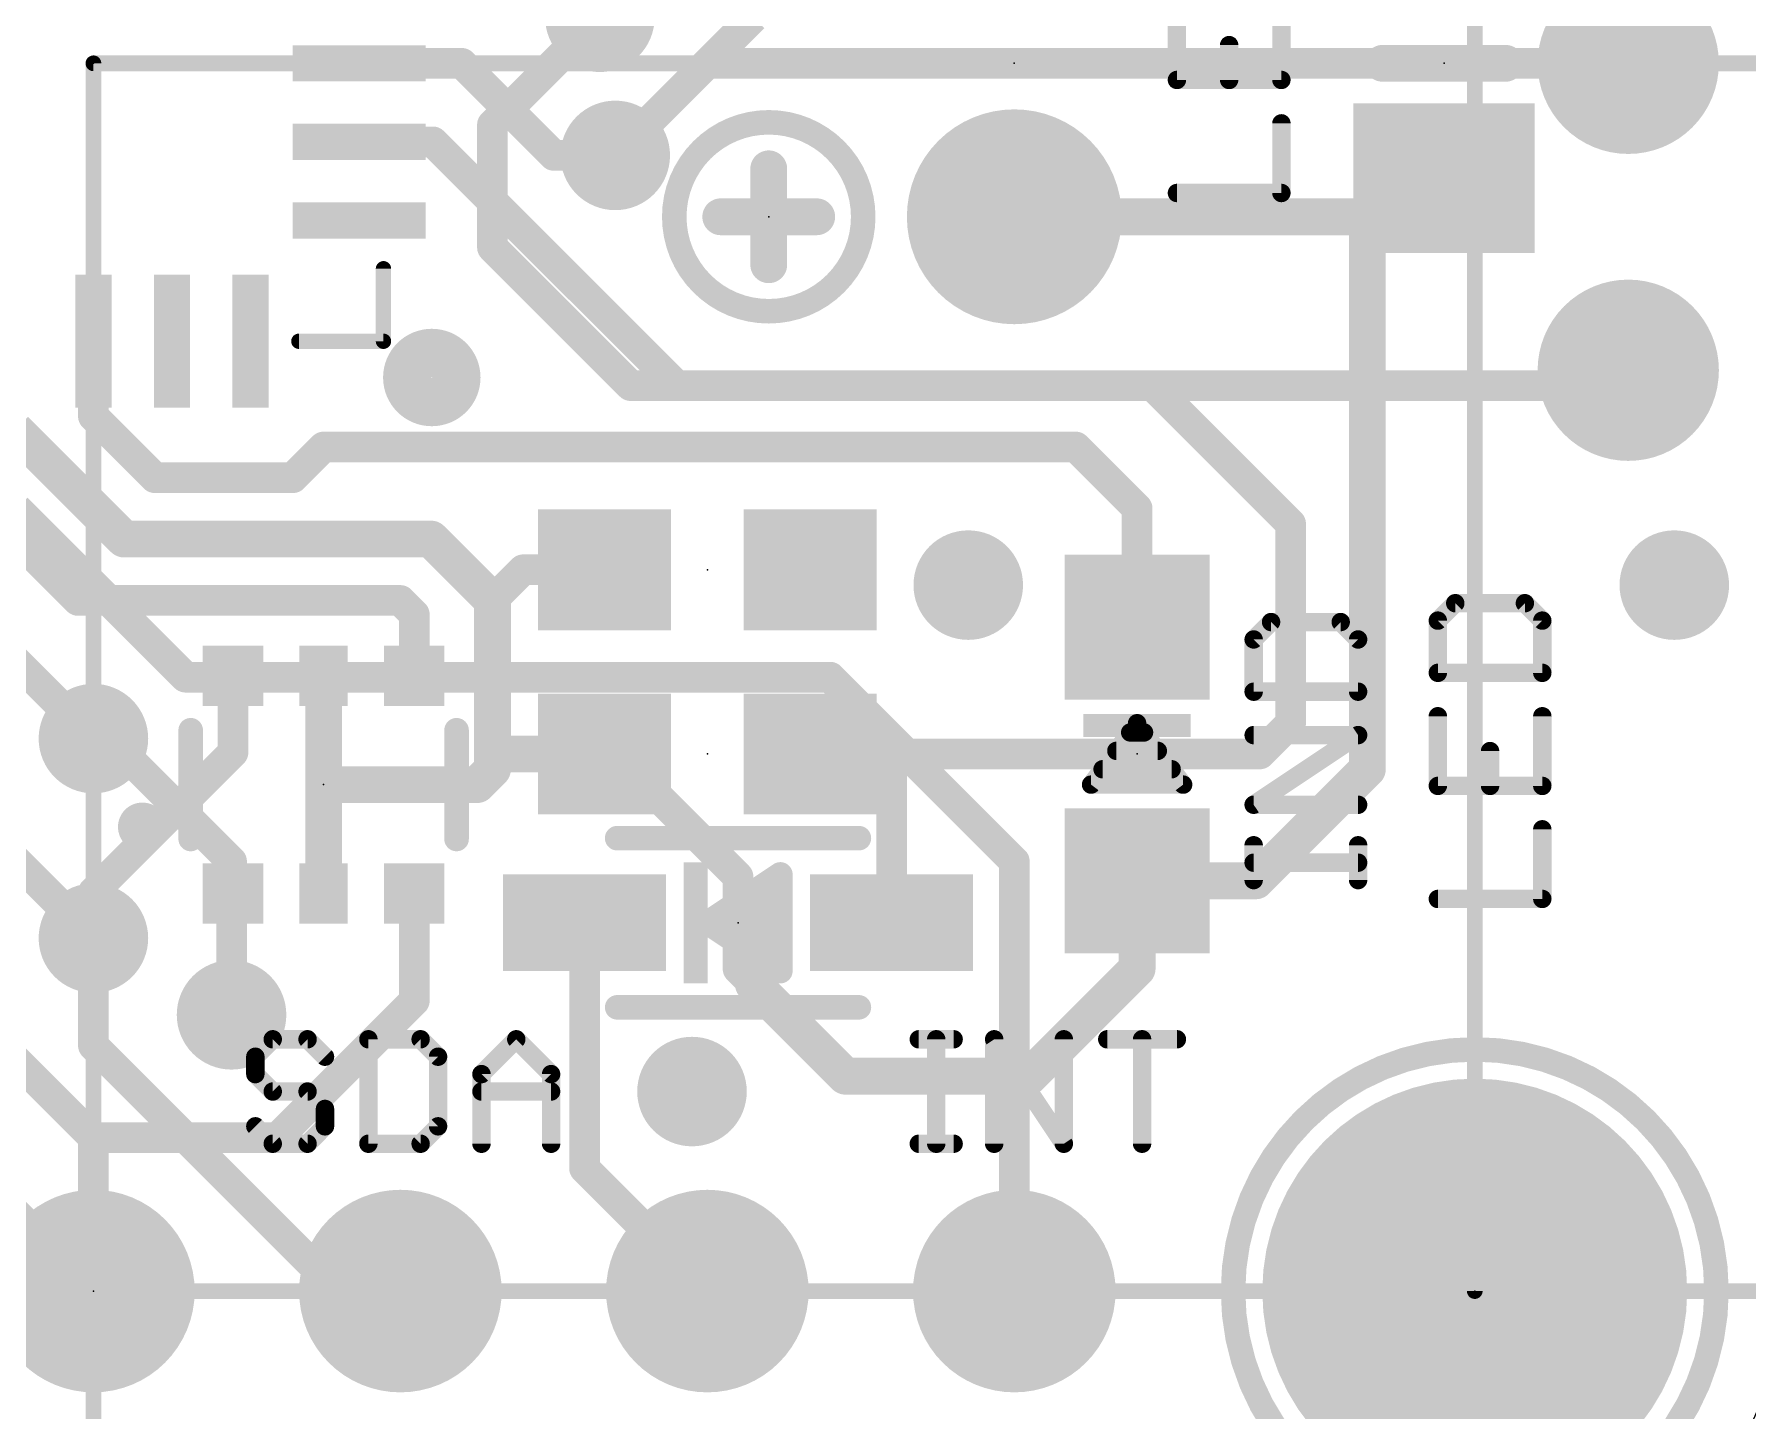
# Model space of a CAD drawing. Extents: x -5.3 to 35, y -5.3 to 31.
# Drawn here: x 13.48 to 27.66, y 1.55 to 12.94 of the extents above; entities that cross this region are included whole.
import ezdxf

# ---------------------------------------------------------------- set-up
doc = ezdxf.new("R2010")
doc.units = 0
for name, color, linetype in [('1', 12, 'CONTINUOUS'), ('16', 132, 'CONTINUOUS'), ('17', 110, 'CONTINUOUS'), ('18', 110, 'CONTINUOUS'), ('20', 53, 'CONTINUOUS'), ('21', 40, 'CONTINUOUS'), ('23', 40, 'CONTINUOUS'), ('47', 253, 'CONTINUOUS')]:
    doc.layers.add(name, color=color, linetype=linetype)

# ---------------------------------------------------------------- blocks, each defined once
blk = doc.blocks.new('RECT')
blk.add_solid([(-0.5, -0.5), (0.5, -0.5), (-0.5, 0.5), (0.5, 0.5)])
blk = doc.blocks.new('ROUNDP')
at = {"const_width": 0.5}
blk.add_lwpolyline([(0, -0.25, 1), (0, 0.25, 1), (0, -0.25)], format="xyb", dxfattribs=at)
blk = doc.blocks.new('PIE')
at = {"const_width": 0.5}
blk.add_lwpolyline([(0, -0.25, 1), (0, 0.25, 1), (0, -0.25)], format="xyb", dxfattribs=at)
blk = doc.blocks.new('ROUNDV')
at = {"const_width": 0.5}
blk.add_lwpolyline([(0, -0.25, 1), (0, 0.25, 1), (0, -0.25)], format="xyb", dxfattribs=at)

msp = doc.modelspace()

# ---------------------------------------------------------------- linework, layer by layer
at = {"layer": '1'}
for points, const_width in [([(19.431, 13.081), (18.288, 11.938)], 0.254), ([(16.17, 12.7), (17.018, 12.7)], 0.254), ([(17.018, 12.7), (17.78, 11.938)], 0.254), ([(16.17, 12.05), (16.779, 12.05)], 0.254), ([(16.779, 12.05), (18.796, 10.033)], 0.254), ([(17.78, 11.938), (18.288, 11.938)], 0.254), ([(25.146, 11.75), (24.826, 11.43)], 0.254), ([(24.638, 11.43), (21.59, 11.43)], 0.3048), ([(24.511, 11.303), (24.638, 11.43)], 0.254), ([(24.826, 11.43), (24.638, 11.43)], 0.3048), ([(24.511, 6.858), (24.511, 11.303)], 0.3048), ([(13.97, 10.4), (13.97, 9.779)], 0.254), ([(18.796, 10.033), (22.733, 10.033)], 0.254), ([(22.733, 10.033), (23.876, 8.89)], 0.254), ([(13.32, 9.667), (14.224, 8.763)], 0.3048), ([(13.97, 9.779), (14.478, 9.271)], 0.254), ([(15.621, 9.271), (15.875, 9.525)], 0.254), ([(15.875, 9.525), (22.098, 9.525)], 0.254), ([(22.098, 9.525), (22.606, 9.017)], 0.254), ([(14.478, 9.271), (15.621, 9.271)], 0.254), ([(22.606, 9.017), (22.606, 8.035)], 0.254), ([(13.208, 8.89), (13.843, 8.255)], 0.254), ([(23.876, 8.89), (23.876, 7.239)], 0.254), ([(14.224, 8.763), (16.764, 8.763)], 0.3048), ([(16.764, 8.763), (17.272, 8.255)], 0.3048), ([(12.7, 8.382), (13.97, 7.112)], 0.254), ([(17.526, 8.509), (17.272, 8.255)], 0.254), ([(18.2, 8.509), (17.526, 8.509)], 0.254), ([(13.843, 8.255), (16.51, 8.255)], 0.254), ([(16.51, 8.255), (16.625, 8.14)], 0.254), ([(17.272, 8.255), (17.272, 6.985)], 0.3048), ([(16.625, 8.14), (16.625, 7.631)], 0.254), ([(15.125, 7.631), (15.125, 6.997)], 0.254), ([(15.875, 7.631), (15.875, 6.731)], 0.3048), ([(23.876, 7.239), (23.622, 6.985)], 0.254), ([(15.125, 6.997), (13.97, 5.842)], 0.254), ([(17.272, 6.985), (17.272, 6.858)], 0.3048), ([(18.2, 6.985), (17.272, 6.985)], 0.3048), ([(18.2, 6.985), (18.288, 6.985)], 0.254), ([(18.288, 6.985), (19.304, 5.969)], 0.254), ([(23.622, 6.985), (19.9, 6.985)], 0.254), ([(20.635, 6.985), (19.9, 6.985)], 0.254), ([(20.574, 6.924), (20.635, 6.985)], 0.254), ([(17.272, 6.858), (17.145, 6.731)], 0.3048), ([(20.574, 5.588), (20.574, 6.924)], 0.254), ([(23.588, 5.935), (24.511, 6.858)], 0.3048), ([(15.875, 6.731), (15.875, 5.831)], 0.3048), ([(15.875, 6.731), (17.145, 6.731)], 0.3048), ([(13.97, 5.842), (13.97, 5.461)], 0.254), ([(15.125, 5.831), (15.113, 5.819)], 0.254), ([(16.625, 4.941), (16.625, 5.831)], 0.254), ([(19.304, 5.969), (19.304, 5.207)], 0.254), ([(22.606, 5.935), (23.588, 5.935)], 0.3048), ([(22.606, 5.935), (22.606, 5.207)], 0.3048), ([(15.113, 5.819), (15.113, 4.826)], 0.254), ([(18.034, 5.588), (18.034, 3.556)], 0.254), ([(19.304, 5.207), (19.431, 5.08)], 0.254), ([(22.606, 5.207), (21.717, 4.318)], 0.3048), ([(20.193, 4.318), (19.431, 5.08)], 0.3048), ([(15.494, 3.81), (16.625, 4.941)], 0.254), ([(13.081, 4.699), (13.97, 3.81)], 0.254), ([(21.717, 4.318), (20.193, 4.318)], 0.3048), ([(13.97, 3.81), (13.97, 2.54)], 0.254), ([(13.97, 3.81), (15.494, 3.81)], 0.254), ([(18.034, 3.556), (19.05, 2.54)], 0.254)]:
    msp.add_lwpolyline(points, dxfattribs=dict(at, const_width=const_width))
for points, const_width in [([(16.17, 12.7635, 1), (16.17, 12.6365)], 0.127), ([(17.0629, 12.7449, 1), (16.9731, 12.6551)], 0.127), ([(17.018, 12.6365, 1), (17.018, 12.7635)], 0.127), ([(16.17, 12.1135, 1), (16.17, 11.9865)], 0.127), ([(16.8239, 12.0949, 1), (16.7341, 12.0051)], 0.127), ([(16.779, 11.9865, 1), (16.779, 12.1135)], 0.127), ([(17.78, 12.0015, 1), (17.78, 11.8745)], 0.127), ([(18.288, 11.8745, 1), (18.288, 12.0015)], 0.127), ([(17.7351, 11.8931, 1), (17.8249, 11.9829)], 0.127), ([(18.2431, 11.9829, 1), (18.3329, 11.8931)], 0.127), ([(25.1909, 11.7051, 1), (25.1011, 11.7949)], 0.127), ([(21.59, 11.5062, 1), (21.59, 11.3538)], 0.1524), ([(24.638, 11.5062, 1), (24.638, 11.3538)], 0.1524), ([(24.6829, 11.3851, 1), (24.5931, 11.4749)], 0.127), ([(24.638, 11.3538, 1), (24.638, 11.5062)], 0.1524), ([(24.7811, 11.4749, 1), (24.8709, 11.3851)], 0.127), ([(24.826, 11.3538, 1), (24.826, 11.5062)], 0.1524), ([(24.5872, 11.303, 1), (24.4348, 11.303)], 0.1524), ([(24.4661, 11.3479, 1), (24.5559, 11.2581)], 0.127), ([(14.0335, 10.4, 1), (13.9065, 10.4)], 0.127), ([(18.796, 10.0965, 1), (18.796, 9.9695)], 0.127), ([(18.7511, 9.9881, 1), (18.8409, 10.0779)], 0.127), ([(22.7779, 10.0779, 1), (22.6881, 9.9881)], 0.127), ([(22.733, 9.9695, 1), (22.733, 10.0965)], 0.127), ([(14.0149, 9.8239, 1), (13.9251, 9.7341)], 0.127), ([(13.9065, 9.779, 1), (14.0335, 9.779)], 0.127), ([(15.875, 9.5885, 1), (15.875, 9.4615)], 0.127), ([(15.9199, 9.4801, 1), (15.8301, 9.5699)], 0.127), ([(22.1429, 9.5699, 1), (22.0531, 9.4801)], 0.127), ([(22.098, 9.4615, 1), (22.098, 9.5885)], 0.127), ([(14.478, 9.3345, 1), (14.478, 9.2075)], 0.127), ([(14.4331, 9.2261, 1), (14.5229, 9.3159)], 0.127), ([(15.5761, 9.3159, 1), (15.6659, 9.2261)], 0.127), ([(15.621, 9.2075, 1), (15.621, 9.3345)], 0.127), ([(22.6695, 9.017, 1), (22.5425, 9.017)], 0.127), ([(22.5611, 8.9721, 1), (22.6509, 9.0619)], 0.127), ([(23.9395, 8.89, 1), (23.8125, 8.89)], 0.127), ([(23.8311, 8.8451, 1), (23.9209, 8.9349)], 0.127), ([(14.224, 8.8392, 1), (14.224, 8.6868)], 0.1524), ([(14.1701, 8.7091, 1), (14.2779, 8.8169)], 0.1524), ([(16.8179, 8.8169, 1), (16.7101, 8.7091)], 0.1524), ([(16.764, 8.6868, 1), (16.764, 8.8392)], 0.1524), ([(17.526, 8.5725, 1), (17.526, 8.4455)], 0.127), ([(17.5709, 8.4641, 1), (17.4811, 8.5539)], 0.127), ([(18.2, 8.4455, 1), (18.2, 8.5725)], 0.127), ([(13.843, 8.3185, 1), (13.843, 8.1915)], 0.127), ([(16.5549, 8.2999, 1), (16.4651, 8.2101)], 0.127), ([(16.51, 8.1915, 1), (16.51, 8.3185)], 0.127), ([(17.3482, 8.255, 1), (17.1958, 8.255)], 0.1524), ([(17.2181, 8.2011, 1), (17.3259, 8.3089)], 0.1524), ([(13.7981, 8.2101, 1), (13.8879, 8.2999)], 0.127), ([(16.6885, 8.14, 1), (16.5615, 8.14)], 0.127), ([(16.5801, 8.0951, 1), (16.6699, 8.1849)], 0.127), ([(17.2271, 8.2999, 1), (17.3169, 8.2101)], 0.127), ([(22.5425, 8.035, 1), (22.6695, 8.035)], 0.127), ([(15.1885, 7.631, 1), (15.0615, 7.631)], 0.127), ([(15.9512, 7.631, 1), (15.7988, 7.631)], 0.1524), ([(16.5615, 7.631, 1), (16.6885, 7.631)], 0.127), ([(23.8125, 7.239, 1), (23.9395, 7.239)], 0.127), ([(23.9209, 7.1941, 1), (23.8311, 7.2839)], 0.127), ([(13.9251, 7.0671, 1), (14.0149, 7.1569)], 0.127), ([(15.1699, 6.9521, 1), (15.0801, 7.0419)], 0.127), ([(17.3482, 6.985, 1), (17.1958, 6.985)], 0.1524), ([(17.272, 7.0612, 1), (17.272, 6.9088)], 0.1524), ([(18.2, 7.0485, 1), (18.2, 6.9215)], 0.127), ([(18.2, 6.9088, 1), (18.2, 7.0612)], 0.1524), ([(18.3329, 7.0299, 1), (18.2431, 6.9401)], 0.127), ([(18.288, 6.9215, 1), (18.288, 7.0485)], 0.127), ([(19.9, 7.0485, 1), (19.9, 6.9215)], 0.127), ([(19.9, 7.0485, 1), (19.9, 6.9215)], 0.127), ([(20.6799, 6.9401, 1), (20.5901, 7.0299)], 0.127), ([(20.635, 6.9215, 1), (20.635, 7.0485)], 0.127), ([(23.5771, 7.0299, 1), (23.6669, 6.9401)], 0.127), ([(23.622, 6.9215, 1), (23.622, 7.0485)], 0.127), ([(15.0615, 6.997, 1), (15.1885, 6.997)], 0.127), ([(17.1958, 6.985, 1), (17.3482, 6.985)], 0.1524), ([(17.3259, 6.8041, 1), (17.2181, 6.9119)], 0.1524), ([(20.6375, 6.924, 1), (20.5105, 6.924)], 0.127), ([(20.5291, 6.9689, 1), (20.6189, 6.8791)], 0.127), ([(24.5649, 6.8041, 1), (24.4571, 6.9119)], 0.1524), ([(15.9512, 6.731, 1), (15.7988, 6.731)], 0.1524), ([(15.875, 6.8072, 1), (15.875, 6.6548)], 0.1524), ([(15.7988, 6.731, 1), (15.9512, 6.731)], 0.1524), ([(17.0911, 6.7849, 1), (17.1989, 6.6771)], 0.1524), ([(17.145, 6.6548, 1), (17.145, 6.8072)], 0.1524), ([(17.1958, 6.858, 1), (17.3482, 6.858)], 0.1524), ([(24.4348, 6.858, 1), (24.5872, 6.858)], 0.1524), ([(14.0335, 5.842, 1), (13.9065, 5.842)], 0.127), ([(15.1699, 5.7861, 1), (15.0801, 5.8759)], 0.127), ([(16.6885, 5.831, 1), (16.5615, 5.831)], 0.127), ([(19.3675, 5.969, 1), (19.2405, 5.969)], 0.127), ([(19.2591, 5.9241, 1), (19.3489, 6.0139)], 0.127), ([(22.606, 6.0112, 1), (22.606, 5.8588)], 0.1524), ([(22.6822, 5.935, 1), (22.5298, 5.935)], 0.1524), ([(23.5341, 5.9889, 1), (23.6419, 5.8811)], 0.1524), ([(23.588, 5.8588, 1), (23.588, 6.0112)], 0.1524), ([(13.9251, 5.8869, 1), (14.0149, 5.7971)], 0.127), ([(15.1765, 5.819, 1), (15.0495, 5.819)], 0.127), ([(15.0681, 5.8639, 1), (15.1579, 5.7741)], 0.127), ([(15.7988, 5.831, 1), (15.9512, 5.831)], 0.1524), ([(18.0975, 5.588, 1), (17.9705, 5.588)], 0.127), ([(20.5105, 5.588, 1), (20.6375, 5.588)], 0.127), ([(13.9065, 5.461, 1), (14.0335, 5.461)], 0.127), ([(19.3489, 5.2519, 1), (19.2591, 5.1621)], 0.127), ([(19.2405, 5.207, 1), (19.3675, 5.207)], 0.127), ([(22.5298, 5.207, 1), (22.6822, 5.207)], 0.1524), ([(22.6599, 5.1531, 1), (22.5521, 5.2609)], 0.1524), ([(19.4849, 5.1339, 1), (19.3771, 5.0261)], 0.1524), ([(19.3861, 5.0351, 1), (19.4759, 5.1249)], 0.127), ([(16.5615, 4.941, 1), (16.6885, 4.941)], 0.127), ([(16.6699, 4.8961, 1), (16.5801, 4.9859)], 0.127), ([(15.0495, 4.826, 1), (15.1765, 4.826)], 0.127), ([(20.193, 4.3942, 1), (20.193, 4.2418)], 0.1524), ([(20.1391, 4.2641, 1), (20.2469, 4.3719)], 0.1524), ([(21.6631, 4.3719, 1), (21.7709, 4.2641)], 0.1524), ([(21.717, 4.2418, 1), (21.717, 4.3942)], 0.1524), ([(14.0335, 3.81, 1), (13.9065, 3.81)], 0.127), ([(13.97, 3.8735, 1), (13.97, 3.7465)], 0.127), ([(13.9251, 3.7651, 1), (14.0149, 3.8549)], 0.127), ([(15.4491, 3.8549, 1), (15.5389, 3.7651)], 0.127), ([(15.494, 3.7465, 1), (15.494, 3.8735)], 0.127), ([(18.0789, 3.6009, 1), (17.9891, 3.5111)], 0.127), ([(17.9705, 3.556, 1), (18.0975, 3.556)], 0.127), ([(13.9065, 2.54, 1), (14.0335, 2.54)], 0.127), ([(19.0051, 2.4951, 1), (19.0949, 2.5849)], 0.127)]:
    msp.add_lwpolyline(points, format="xyb", dxfattribs=dict(at, const_width=const_width))
at = {"layer": '16', "const_width": 0.254}
for points in [[(18.161, 13.081), (17.272, 12.192)], [(18.288, 11.938), (19.05, 12.7)], [(19.05, 12.7), (26.67, 12.7)], [(17.272, 12.192), (17.272, 11.176)], [(17.272, 11.176), (18.415, 10.033)], [(26.543, 10.033), (26.67, 10.16)], [(18.415, 10.033), (26.543, 10.033)], [(14.732, 7.62), (13.335, 9.017)], [(12.573, 8.509), (13.97, 7.112)], [(20.066, 7.62), (14.732, 7.62)], [(20.066, 7.62), (21.59, 6.096)], [(13.97, 7.239), (15.113, 6.096)], [(13.97, 7.239), (13.97, 7.112)], [(12.573, 6.858), (13.97, 5.461)], [(10.414, 6.096), (13.97, 2.54)], [(15.113, 6.096), (15.113, 4.826)], [(21.59, 6.096), (21.59, 2.54)], [(13.97, 5.461), (13.97, 4.572)], [(13.97, 4.572), (16.002, 2.54)], [(16.002, 2.54), (16.51, 2.54)]]:
    msp.add_lwpolyline(points, dxfattribs=at)
at = {"layer": '16', "const_width": 0.127}
for points in [[(19.05, 12.7635, 1), (19.05, 12.6365)], [(19.0949, 12.6551, 1), (19.0051, 12.7449)], [(26.67, 12.6365, 1), (26.67, 12.7635)], [(17.3355, 12.192, 1), (17.2085, 12.192)], [(17.2271, 12.2369, 1), (17.3169, 12.1471)], [(18.2431, 11.9829, 1), (18.3329, 11.8931)], [(17.3169, 11.2209, 1), (17.2271, 11.1311)], [(17.2085, 11.176, 1), (17.3355, 11.176)], [(26.7149, 10.1151, 1), (26.6251, 10.2049)], [(18.415, 10.0965, 1), (18.415, 9.9695)], [(18.3701, 9.9881, 1), (18.4599, 10.0779)], [(26.4981, 10.0779, 1), (26.5879, 9.9881)], [(26.543, 9.9695, 1), (26.543, 10.0965)], [(14.732, 7.6835, 1), (14.732, 7.5565)], [(14.6871, 7.5751, 1), (14.7769, 7.6649)], [(20.1109, 7.6649, 1), (20.0211, 7.5751)], [(20.066, 7.5565, 1), (20.066, 7.6835)], [(14.0149, 7.2839, 1), (13.9251, 7.1941)], [(14.0335, 7.239, 1), (13.9065, 7.239)], [(13.9065, 7.112, 1), (14.0335, 7.112)], [(13.9251, 7.0671, 1), (14.0149, 7.1569)], [(15.1765, 6.096, 1), (15.0495, 6.096)], [(15.0681, 6.0511, 1), (15.1579, 6.1409)], [(21.6535, 6.096, 1), (21.5265, 6.096)], [(21.5451, 6.0511, 1), (21.6349, 6.1409)], [(14.0335, 5.461, 1), (13.9065, 5.461)], [(13.9251, 5.4161, 1), (14.0149, 5.5059)], [(15.0495, 4.826, 1), (15.1765, 4.826)], [(14.0149, 4.6169, 1), (13.9251, 4.5271)], [(13.9065, 4.572, 1), (14.0335, 4.572)], [(13.9251, 2.4951, 1), (14.0149, 2.5849)], [(16.002, 2.6035, 1), (16.002, 2.4765)], [(15.9571, 2.4951, 1), (16.0469, 2.5849)], [(16.51, 2.4765, 1), (16.51, 2.6035)], [(21.5265, 2.54, 1), (21.6535, 2.54)]]:
    msp.add_lwpolyline(points, format="xyb", dxfattribs=at)
at = {"layer": '20'}
msp.add_arc((25.4, 2.54), 2.54, 270, 0, dxfattribs=at)
at = {"layer": '21'}
for points, const_width in [([(22.9355, 13.1387), (22.9355, 12.5624)], 0.1524), ([(23.7998, 12.5624), (23.7998, 13.1387)], 0.1524), ([(23.3676, 12.5624), (23.3676, 12.8506)], 0.1524), ([(24.638, 12.7), (25.654, 12.7)], 0.3048), ([(22.9355, 12.5624), (23.7998, 12.5624)], 0.1524), ([(23.7998, 11.6269), (23.7998, 12.2031)], 0.1524), ([(19.558, 11.8268), (19.558, 11.0332)], 0.3048), ([(22.9355, 11.6269), (23.7998, 11.6269)], 0.1524), ([(19.9548, 11.43), (19.1611, 11.43)], 0.3048), ([(16.37, 11), (16.37, 10.4)], 0.127), ([(16.37, 10.4), (15.67, 10.4)], 0.127), ([(25.2385, 8.2322), (25.0945, 8.0881)], 0.1524), ([(25.8147, 8.2322), (25.2385, 8.2322)], 0.1524), ([(25.9588, 8.0881), (25.8147, 8.2322)], 0.1524), ([(23.7145, 8.0763), (23.5705, 7.9322)], 0.1524), ([(24.2907, 8.0763), (23.7145, 8.0763)], 0.1524), ([(24.4348, 7.9322), (24.2907, 8.0763)], 0.1524), ([(25.0945, 8.0881), (25.0945, 7.656)], 0.1524), ([(25.9588, 7.656), (25.9588, 8.0881)], 0.1524), ([(23.5705, 7.9322), (23.5705, 7.5)], 0.1524), ([(24.4348, 7.5), (24.4348, 7.9322)], 0.1524), ([(25.0945, 7.656), (25.9588, 7.656)], 0.1524), ([(23.5705, 7.5), (24.4348, 7.5)], 0.1524), ([(25.0945, 7.2967), (25.0945, 6.7204)], 0.1524), ([(25.9588, 6.7204), (25.9588, 7.2967)], 0.1524), ([(14.775, 7.181), (14.775, 6.281)], 0.2032), ([(16.975, 7.181), (16.975, 6.281)], 0.2032), ([(22.606, 7.239), (22.225, 6.731)], 0.1524), ([(22.5489, 7.1628), (22.6632, 7.1628)], 0.1524), ([(22.987, 6.731), (22.606, 7.239)], 0.1524), ([(23.5705, 6.5645), (24.4348, 7.1407)], 0.1524), ([(24.4348, 7.1407), (23.5705, 7.1407)], 0.1524), ([(22.4346, 7.0104), (22.7775, 7.0104)], 0.1524), ([(25.5266, 6.7204), (25.5266, 7.0086)], 0.1524), ([(22.225, 6.731), (22.987, 6.731)], 0.1524), ([(22.3203, 6.858), (22.8918, 6.858)], 0.1524), ([(25.0945, 6.7204), (25.9588, 6.7204)], 0.1524), ([(24.4348, 6.5645), (23.5705, 6.5645)], 0.1524), ([(18.304, 6.288), (20.304, 6.288)], 0.2032), ([(25.9588, 5.7849), (25.9588, 6.3611)], 0.1524), ([(23.5705, 5.9408), (23.5705, 6.229)], 0.1524), ([(24.4348, 5.9408), (24.4348, 6.229)], 0.1524), ([(24.4348, 6.0849), (23.5705, 6.0849)], 0.1524), ([(19.054, 5.588), (19.654, 5.988)], 0.2032), ([(19.654, 5.988), (19.654, 5.188)], 0.2032), ([(19.204, 5.588), (19.504, 5.788)], 0.2032), ([(19.504, 5.788), (19.504, 5.388)], 0.2032), ([(25.0945, 5.7849), (25.9588, 5.7849)], 0.1524), ([(19.654, 5.188), (19.054, 5.588)], 0.2032), ([(19.504, 5.388), (19.204, 5.588)], 0.2032), ([(19.3564, 5.6896), (19.504, 5.6896)], 0.2032), ([(19.3564, 5.4864), (19.504, 5.4864)], 0.2032), ([(20.304, 4.888), (18.304, 4.888)], 0.2032), ([(15.454, 4.6235), (15.3099, 4.4795)], 0.1524), ([(15.7421, 4.6235), (15.454, 4.6235)], 0.1524), ([(15.8861, 4.4795), (15.7421, 4.6235)], 0.1524), ([(16.2454, 4.6235), (16.2454, 3.7592)], 0.1524), ([(16.6776, 4.6235), (16.2454, 4.6235)], 0.1524), ([(16.8217, 4.4795), (16.6776, 4.6235)], 0.1524), ([(17.181, 4.3354), (17.4691, 4.6235)], 0.1524), ([(17.4691, 4.6235), (17.7572, 4.3354)], 0.1524), ([(20.7998, 4.6235), (21.088, 4.6235)], 0.1524), ([(20.9439, 3.7592), (20.9439, 4.6235)], 0.1524), ([(21.4235, 3.7592), (21.4235, 4.6235)], 0.1524), ([(21.4235, 4.6235), (21.9997, 3.7592)], 0.1524), ([(21.9997, 3.7592), (21.9997, 4.6235)], 0.1524), ([(22.359, 4.6235), (22.9353, 4.6235)], 0.1524), ([(22.6471, 3.7592), (22.6471, 4.6235)], 0.1524), ([(15.3099, 4.4795), (15.3099, 4.3354)], 0.1524), ([(16.8217, 3.9033), (16.8217, 4.4795)], 0.1524), ([(15.3099, 4.3354), (15.454, 4.1914)], 0.1524), ([(17.181, 3.7592), (17.181, 4.3354)], 0.1524), ([(17.7572, 4.3354), (17.7572, 3.7592)], 0.1524), ([(15.454, 4.1914), (15.7421, 4.1914)], 0.1524), ([(15.7421, 4.1914), (15.8861, 4.0473)], 0.1524), ([(17.181, 4.1914), (17.7572, 4.1914)], 0.1524), ([(15.8861, 4.0473), (15.8861, 3.9033)], 0.1524), ([(15.454, 3.7592), (15.3099, 3.9033)], 0.1524), ([(15.8861, 3.9033), (15.7421, 3.7592)], 0.1524), ([(16.6776, 3.7592), (16.8217, 3.9033)], 0.1524), ([(15.7421, 3.7592), (15.454, 3.7592)], 0.1524), ([(16.2454, 3.7592), (16.6776, 3.7592)], 0.1524), ([(20.7998, 3.7592), (21.088, 3.7592)], 0.1524)]:
    msp.add_lwpolyline(points, dxfattribs=dict(at, const_width=const_width))
for points, const_width in [([(23.4057, 12.8506, 1), (23.3295, 12.8506)], 0.0762), ([(24.638, 12.7762, 1), (24.638, 12.6238)], 0.1524), ([(25.654, 12.6238, 1), (25.654, 12.7762)], 0.1524), ([(22.9355, 12.6005, 1), (22.9355, 12.5243)], 0.0762), ([(23.7998, 12.5243, 1), (23.7998, 12.6005)], 0.0762), ([(22.8974, 12.5624, 1), (22.9736, 12.5624)], 0.0762), ([(23.3295, 12.5624, 1), (23.4057, 12.5624)], 0.0762), ([(23.7617, 12.5624, 1), (23.8379, 12.5624)], 0.0762), ([(19.558, 10.6483, 1), (19.558, 12.2117, 1), (19.558, 10.6483)], 0.2032), ([(23.8379, 12.2031, 1), (23.7617, 12.2031)], 0.0762), ([(19.6342, 11.8268, 1), (19.4818, 11.8268)], 0.1524), ([(22.9355, 11.665, 1), (22.9355, 11.5888)], 0.0762), ([(23.7617, 11.6269, 1), (23.8379, 11.6269)], 0.0762), ([(23.7998, 11.5888, 1), (23.7998, 11.665)], 0.0762), ([(19.1611, 11.5062, 1), (19.1611, 11.3538)], 0.1524), ([(19.9548, 11.3538, 1), (19.9548, 11.5062)], 0.1524), ([(16.4017, 11, 1), (16.3383, 11)], 0.0635), ([(19.4818, 11.0332, 1), (19.6342, 11.0332)], 0.1524), ([(16.77, 9.9, 1), (16.77, 10.3, 1), (16.77, 9.9)], 0.4064), ([(15.67, 10.4318, 1), (15.67, 10.3682)], 0.0635), ([(16.3383, 10.4, 1), (16.4017, 10.4)], 0.0635), ([(16.37, 10.3682, 1), (16.37, 10.4318)], 0.0635), ([(25.2385, 8.2703, 1), (25.2385, 8.1941)], 0.0762), ([(25.2655, 8.2052, 1), (25.2116, 8.2591)], 0.0762), ([(25.8417, 8.2591, 1), (25.7878, 8.2052)], 0.0762), ([(25.8147, 8.1941, 1), (25.8147, 8.2703)], 0.0762), ([(23.7145, 8.1144, 1), (23.7145, 8.0382)], 0.0762), ([(23.7415, 8.0493, 1), (23.6876, 8.1032)], 0.0762), ([(24.3177, 8.1032, 1), (24.2638, 8.0493)], 0.0762), ([(24.2907, 8.0382, 1), (24.2907, 8.1144)], 0.0762), ([(25.0675, 8.1151, 1), (25.1214, 8.0612)], 0.0762), ([(25.1326, 8.0881, 1), (25.0564, 8.0881)], 0.0762), ([(25.9969, 8.0881, 1), (25.9207, 8.0881)], 0.0762), ([(25.9319, 8.0612, 1), (25.9857, 8.1151)], 0.0762), ([(23.6086, 7.9322, 1), (23.5324, 7.9322)], 0.0762), ([(23.5435, 7.9591, 1), (23.5974, 7.9053)], 0.0762), ([(24.4729, 7.9322, 1), (24.3967, 7.9322)], 0.0762), ([(24.4079, 7.9053, 1), (24.4617, 7.9591)], 0.0762), ([(25.0945, 7.6941, 1), (25.0945, 7.6179)], 0.0762), ([(25.0564, 7.656, 1), (25.1326, 7.656)], 0.0762), ([(25.9207, 7.656, 1), (25.9969, 7.656)], 0.0762), ([(25.9588, 7.6179, 1), (25.9588, 7.6941)], 0.0762), ([(23.5705, 7.5381, 1), (23.5705, 7.4619)], 0.0762), ([(23.5324, 7.5, 1), (23.6086, 7.5)], 0.0762), ([(24.3967, 7.5, 1), (24.4729, 7.5)], 0.0762), ([(24.4348, 7.4619, 1), (24.4348, 7.5381)], 0.0762), ([(25.1326, 7.2967, 1), (25.0564, 7.2967)], 0.0762), ([(25.9969, 7.2967, 1), (25.9207, 7.2967)], 0.0762), ([(14.8258, 7.181, 1), (14.7242, 7.181)], 0.1016), ([(17.0258, 7.181, 1), (16.9242, 7.181)], 0.1016), ([(22.5489, 7.2009, 1), (22.5489, 7.1247)], 0.0762), ([(22.6365, 7.2619, 1), (22.5755, 7.2161)], 0.0762), ([(22.6365, 7.2161, 1), (22.5755, 7.2619)], 0.0762), ([(22.6632, 7.1247, 1), (22.6632, 7.2009)], 0.0762), ([(23.5705, 7.1788, 1), (23.5705, 7.1026)], 0.0762), ([(24.4559, 7.109, 1), (24.4137, 7.1724)], 0.0762), ([(24.4348, 7.1026, 1), (24.4348, 7.1788)], 0.0762), ([(22.4346, 7.0485, 1), (22.4346, 6.9723)], 0.0762), ([(22.7775, 6.9723, 1), (22.7775, 7.0485)], 0.0762), ([(25.5647, 7.0086, 1), (25.4885, 7.0086)], 0.0762), ([(22.225, 6.7691, 1), (22.225, 6.6929)], 0.0762), ([(22.3203, 6.8961, 1), (22.3203, 6.8199)], 0.0762), ([(22.8918, 6.8199, 1), (22.8918, 6.8961)], 0.0762), ([(22.987, 6.6929, 1), (22.987, 6.7691)], 0.0762), ([(22.1945, 6.7539, 1), (22.2555, 6.7081)], 0.0762), ([(22.9565, 6.7081, 1), (23.0175, 6.7539)], 0.0762), ([(25.0945, 6.7585, 1), (25.0945, 6.6823)], 0.0762), ([(25.0564, 6.7204, 1), (25.1326, 6.7204)], 0.0762), ([(25.4885, 6.7204, 1), (25.5647, 6.7204)], 0.0762), ([(25.9207, 6.7204, 1), (25.9969, 6.7204)], 0.0762), ([(25.9588, 6.6823, 1), (25.9588, 6.7585)], 0.0762), ([(14.375, 6.281, 1), (14.375, 6.481, 1), (14.375, 6.281)], 0.2032), ([(23.5493, 6.5962, 1), (23.5916, 6.5328)], 0.0762), ([(23.5705, 6.6026, 1), (23.5705, 6.5264)], 0.0762), ([(24.4348, 6.5264, 1), (24.4348, 6.6026)], 0.0762), ([(18.304, 6.3388, 1), (18.304, 6.2372)], 0.1016), ([(20.304, 6.2372, 1), (20.304, 6.3388)], 0.1016), ([(25.9969, 6.3611, 1), (25.9207, 6.3611)], 0.0762), ([(14.7242, 6.281, 1), (14.8258, 6.281)], 0.1016), ([(16.9242, 6.281, 1), (17.0258, 6.281)], 0.1016), ([(23.6086, 6.229, 1), (23.5324, 6.229)], 0.0762), ([(24.4729, 6.229, 1), (24.3967, 6.229)], 0.0762), ([(23.5705, 6.123, 1), (23.5705, 6.0468)], 0.0762), ([(24.4348, 6.0468, 1), (24.4348, 6.123)], 0.0762), ([(19.7048, 5.988, 1), (19.6032, 5.988)], 0.1016), ([(19.6822, 5.9457, 1), (19.6258, 6.0303)], 0.1016), ([(23.5324, 5.9408, 1), (23.6086, 5.9408)], 0.0762), ([(24.3967, 5.9408, 1), (24.4729, 5.9408)], 0.0762), ([(19.5548, 5.788, 1), (19.4532, 5.788)], 0.1016), ([(19.5322, 5.7457, 1), (19.4758, 5.8303)], 0.1016), ([(25.0945, 5.823, 1), (25.0945, 5.7468)], 0.0762), ([(25.9207, 5.7849, 1), (25.9969, 5.7849)], 0.0762), ([(25.9588, 5.7468, 1), (25.9588, 5.823)], 0.0762), ([(19.0822, 5.6303, 1), (19.0258, 5.5457)], 0.1016), ([(19.0258, 5.6303, 1), (19.0822, 5.5457)], 0.1016), ([(19.2322, 5.6303, 1), (19.1758, 5.5457)], 0.1016), ([(19.1758, 5.6303, 1), (19.2322, 5.5457)], 0.1016), ([(19.3564, 5.7404, 1), (19.3564, 5.6388)], 0.1016), ([(19.504, 5.6388, 1), (19.504, 5.7404)], 0.1016), ([(19.3564, 5.5372, 1), (19.3564, 5.4356)], 0.1016), ([(19.504, 5.4356, 1), (19.504, 5.5372)], 0.1016), ([(19.4532, 5.388, 1), (19.5548, 5.388)], 0.1016), ([(19.4758, 5.3457, 1), (19.5322, 5.4303)], 0.1016), ([(19.6258, 5.1457, 1), (19.6822, 5.2303)], 0.1016), ([(19.6032, 5.188, 1), (19.7048, 5.188)], 0.1016), ([(18.304, 4.9388, 1), (18.304, 4.8372)], 0.1016), ([(20.304, 4.8372, 1), (20.304, 4.9388)], 0.1016), ([(15.454, 4.6616, 1), (15.454, 4.5854)], 0.0762), ([(15.4809, 4.5966, 1), (15.427, 4.6505)], 0.0762), ([(15.769, 4.6505, 1), (15.7151, 4.5966)], 0.0762), ([(15.7421, 4.5854, 1), (15.7421, 4.6616)], 0.0762), ([(16.2835, 4.6235, 1), (16.2073, 4.6235)], 0.0762), ([(16.2454, 4.6616, 1), (16.2454, 4.5854)], 0.0762), ([(16.7046, 4.6505, 1), (16.6507, 4.5966)], 0.0762), ([(16.6776, 4.5854, 1), (16.6776, 4.6616)], 0.0762), ([(17.496, 4.6505, 1), (17.4421, 4.5966)], 0.0762), ([(17.496, 4.5966, 1), (17.4421, 4.6505)], 0.0762), ([(20.7998, 4.6616, 1), (20.7998, 4.5854)], 0.0762), ([(20.982, 4.6235, 1), (20.9058, 4.6235)], 0.0762), ([(21.088, 4.5854, 1), (21.088, 4.6616)], 0.0762), ([(21.4552, 4.6447, 1), (21.3918, 4.6024)], 0.0762), ([(21.4616, 4.6235, 1), (21.3854, 4.6235)], 0.0762), ([(22.0378, 4.6235, 1), (21.9616, 4.6235)], 0.0762), ([(22.359, 4.6616, 1), (22.359, 4.5854)], 0.0762), ([(22.6852, 4.6235, 1), (22.609, 4.6235)], 0.0762), ([(22.9353, 4.5854, 1), (22.9353, 4.6616)], 0.0762), ([(15.348, 4.4795, 1), (15.2718, 4.4795)], 0.0762), ([(15.283, 4.5064, 1), (15.3369, 4.4525)], 0.0762), ([(15.8592, 4.4525, 1), (15.9131, 4.5064)], 0.0762), ([(16.8598, 4.4795, 1), (16.7836, 4.4795)], 0.0762), ([(16.7947, 4.4525, 1), (16.8486, 4.5064)], 0.0762), ([(25.4, 0.54, 1), (25.4, 4.54, 1), (25.4, 0.54)], 0.2032), ([(15.3369, 4.3624, 1), (15.283, 4.3085)], 0.0762), ([(17.154, 4.3624, 1), (17.2079, 4.3085)], 0.0762), ([(17.2191, 4.3354, 1), (17.1429, 4.3354)], 0.0762), ([(17.7953, 4.3354, 1), (17.7191, 4.3354)], 0.0762), ([(17.7302, 4.3085, 1), (17.7841, 4.3624)], 0.0762), ([(15.2718, 4.3354, 1), (15.348, 4.3354)], 0.0762), ([(15.454, 4.2295, 1), (15.454, 4.1533)], 0.0762), ([(15.427, 4.1644, 1), (15.4809, 4.2183)], 0.0762), ([(15.769, 4.2183, 1), (15.7151, 4.1644)], 0.0762), ([(15.7421, 4.1533, 1), (15.7421, 4.2295)], 0.0762), ([(17.181, 4.2295, 1), (17.181, 4.1533)], 0.0762), ([(17.7572, 4.1533, 1), (17.7572, 4.2295)], 0.0762), ([(15.9242, 4.0473, 1), (15.848, 4.0473)], 0.0762), ([(15.8592, 4.0204, 1), (15.9131, 4.0743)], 0.0762), ([(15.3369, 3.9302, 1), (15.283, 3.8763)], 0.0762), ([(15.9131, 3.8763, 1), (15.8592, 3.9302)], 0.0762), ([(16.8486, 3.8763, 1), (16.7947, 3.9302)], 0.0762), ([(15.454, 3.7973, 1), (15.454, 3.7211)], 0.0762), ([(15.7421, 3.7211, 1), (15.7421, 3.7973)], 0.0762), ([(15.848, 3.9033, 1), (15.9242, 3.9033)], 0.0762), ([(16.2454, 3.7973, 1), (16.2454, 3.7211)], 0.0762), ([(16.6776, 3.7211, 1), (16.6776, 3.7973)], 0.0762), ([(16.7836, 3.9033, 1), (16.8598, 3.9033)], 0.0762), ([(20.7998, 3.7973, 1), (20.7998, 3.7211)], 0.0762), ([(21.088, 3.7211, 1), (21.088, 3.7973)], 0.0762), ([(15.427, 3.7323, 1), (15.4809, 3.7861)], 0.0762), ([(15.7151, 3.7861, 1), (15.769, 3.7323)], 0.0762), ([(16.2073, 3.7592, 1), (16.2835, 3.7592)], 0.0762), ([(16.6507, 3.7861, 1), (16.7046, 3.7323)], 0.0762), ([(17.1429, 3.7592, 1), (17.2191, 3.7592)], 0.0762), ([(17.7191, 3.7592, 1), (17.7953, 3.7592)], 0.0762), ([(20.9058, 3.7592, 1), (20.982, 3.7592)], 0.0762), ([(21.3854, 3.7592, 1), (21.4616, 3.7592)], 0.0762), ([(21.9616, 3.7592, 1), (22.0378, 3.7592)], 0.0762), ([(21.968, 3.7381, 1), (22.0314, 3.7803)], 0.0762), ([(22.609, 3.7592, 1), (22.6852, 3.7592)], 0.0762)]:
    msp.add_lwpolyline(points, format="xyb", dxfattribs=dict(at, const_width=const_width))
at = {"layer": '23'}
for p in [(13.97, 12.7), (21.59, 12.7), (25.146, 12.7), (19.558, 11.43), (19.05, 8.509), (19.05, 6.985), (22.606, 6.985), (15.875, 6.731), (19.304, 5.588), (13.97, 2.54), (25.4, 2.54)]:
    msp.add_point(p, dxfattribs=at)
at = {"layer": '47', "const_width": 0.13}
for points in [[(25.4, 2.54), (25.4, 29.636)], [(13.97, 12.7), (34.97, 12.7)], [(13.97, 12.7), (13.97, -4.363)], [(2.54, 2.54), (31.922, 2.54)]]:
    msp.add_lwpolyline(points, dxfattribs=at)
at = {"layer": '47', "const_width": 0.065}
for points in [[(13.97, 12.7325, 1), (13.97, 12.6675)], [(14.0025, 12.7, 1), (13.9375, 12.7)], [(25.3675, 2.54, 1), (25.4325, 2.54)]]:
    msp.add_lwpolyline(points, format="xyb", dxfattribs=at)

# ---------------------------------------------------------------- block references
at = {"layer": '1'}
for p, xscale, yscale in [((16.17, 12.7), 1.1, 0.3), ((16.17, 12.05), 1.1, 0.3), ((16.17, 11.4), 1.1, 0.3), ((22.606, 8.035), 1.2, 1.2), ((15.125, 7.631), 0.5, 0.5), ((15.875, 7.631), 0.4, 0.5), ((16.625, 7.631), 0.5, 0.5), ((22.606, 5.935), 1.2, 1.2), ((15.125, 5.831), 0.5, 0.5), ((15.875, 5.831), 0.4, 0.5), ((16.625, 5.831), 0.5, 0.5), ((18.034, 5.588), 1.35, 0.8), ((20.574, 5.588), 1.35, 0.8)]:
    msp.add_blockref('RECT', p, dxfattribs=dict(at, xscale=xscale, yscale=yscale))
at = {"layer": '1', "rotation": 90}
for p, xscale, yscale in [((25.146, 11.75), 1.24, 1.5), ((13.97, 10.4), 1.1, 0.3), ((14.62, 10.4), 1.1, 0.3), ((15.27, 10.4), 1.1, 0.3)]:
    msp.add_blockref('RECT', p, dxfattribs=dict(at, xscale=xscale, yscale=yscale))
at = {"layer": '1', "xscale": 1.1}
for p in [(18.2, 8.509), (19.9, 8.509)]:
    msp.add_blockref('RECT', p, dxfattribs=at)
at = {"layer": '1', "xscale": 1.1, "rotation": 180}
for p in [(18.2, 6.985), (19.9, 6.985)]:
    msp.add_blockref('RECT', p, dxfattribs=at)
at = {"layer": '16', "xscale": 1.5, "yscale": 1.5}
for p in [(26.67, 12.7), (26.67, 10.16)]:
    msp.add_blockref('PIE', p, dxfattribs=at)
at = {"layer": '17'}
for p, xscale, yscale, rotation in [((21.59, 11.43), 1.778, 1.778, 180), ((21.59, 11.43), 1.778, 1.778, 180), ((25.4, 2.54), 3.516, 3.516, 180), ((25.4, 2.54), 3.516, 3.516, 180), ((13.97, 2.54), 1.6764, 1.6764, 90), ((13.97, 2.54), 1.6764, 1.6764, 90), ((16.51, 2.54), 1.6764, 1.6764, 90), ((16.51, 2.54), 1.6764, 1.6764, 90), ((19.05, 2.54), 1.6764, 1.6764, 90), ((19.05, 2.54), 1.6764, 1.6764, 90), ((21.59, 2.54), 1.6764, 1.6764, 90), ((21.59, 2.54), 1.6764, 1.6764, 90)]:
    msp.add_blockref('ROUNDP', p, dxfattribs=dict(at, xscale=xscale, yscale=yscale, rotation=rotation))
at = {"layer": '18', "xscale": 0.9064, "yscale": 0.9064}
for p in [(18.161, 13.081), (18.161, 13.081), (18.288, 11.938), (18.288, 11.938), (21.209, 8.382), (21.209, 8.382), (27.051, 8.382), (27.051, 8.382), (13.97, 7.112), (13.97, 7.112), (13.97, 5.461), (13.97, 5.461), (15.113, 4.826), (15.113, 4.826), (18.923, 4.191), (18.923, 4.191)]:
    msp.add_blockref('ROUNDV', p, dxfattribs=at)
at = {"layer": '21', "xscale": 0.889, "yscale": 0.1905}
msp.add_blockref('RECT', (22.606, 7.2208), dxfattribs=at)
at = {"layer": '21', "xscale": 0.2}
msp.add_blockref('RECT', (18.954, 5.588), dxfattribs=at)

doc.saveas('drawing.dxf')
